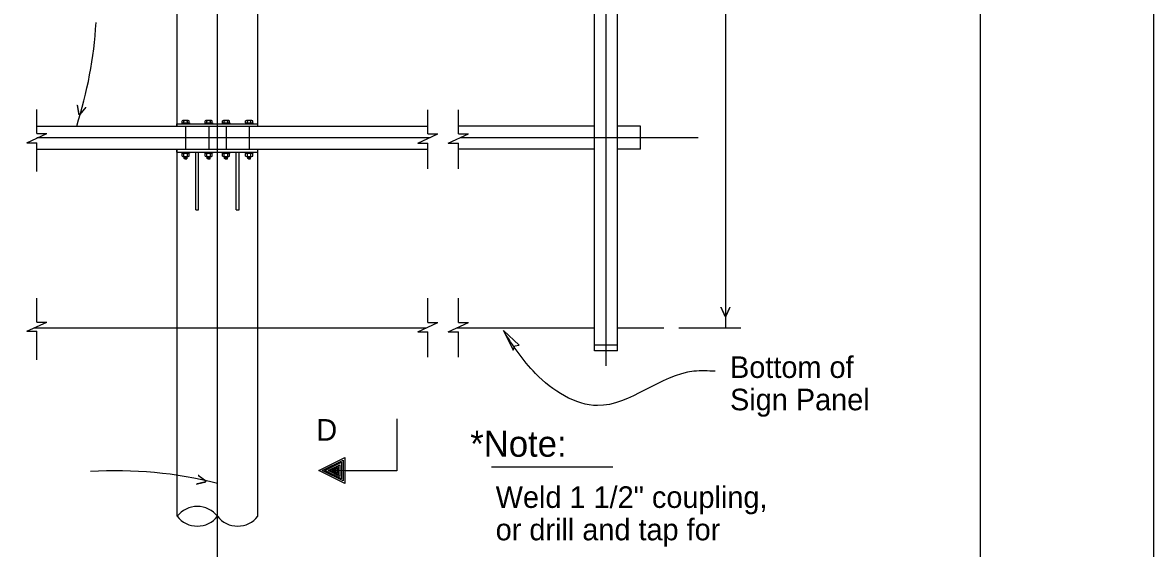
# Model space of a CAD drawing. Extents: x 0 to 2.83, y -0.03 to 1.83.
# Drawn here: x 2.152 to 2.833, y 0.378 to 0.694 of the extents above; entities that cross this region are included whole.
import ezdxf

# ---------------------------------------------------------------- set-up
doc = ezdxf.new("R2010")
doc.units = 0
for name, color, linetype in [('50', 7, 'Continuous'), ('52', 7, 'Continuous'), ('55', 7, 'Continuous'), ('57', 7, 'Continuous'), ('63', 7, 'Continuous')]:
    doc.layers.add(name, color=color, linetype=linetype)

msp = doc.modelspace()

# ---------------------------------------------------------------- linework, layer by layer
at = {"layer": '50'}
msp.add_line((2.43482, 0.4267), (2.50788, 0.4267), dxfattribs=at)
at = {"layer": '52'}
for p, q in [((2.49677, 0.4965), (2.49677, 0.99998)), ((2.51066, 0.4965), (2.51066, 0.99998)), ((2.24535, 0.63192), (2.24535, 0.86803)), ((2.29394, 0.63192), (2.29394, 0.86803)), ((2.24821, 0.63384), (2.25276, 0.63384)), ((2.24821, 0.63384), (2.24821, 0.63323)), ((2.24834, 0.63384), (2.24834, 0.63498)), ((2.25209, 0.63519), (2.24883, 0.63519)), ((2.24943, 0.63384), (2.24943, 0.63498)), ((2.25048, 0.63384), (2.25048, 0.63384)), ((2.25156, 0.63384), (2.25156, 0.635)), ((2.25263, 0.63384), (2.25263, 0.63498)), ((2.25276, 0.63384), (2.25276, 0.63323)), ((2.26214, 0.63384), (2.26669, 0.63384)), ((2.26214, 0.63384), (2.26214, 0.63323)), ((2.26228, 0.63384), (2.26228, 0.63498)), ((2.26602, 0.63519), (2.26277, 0.63519)), ((2.26336, 0.63384), (2.26336, 0.63498)), ((2.26442, 0.63384), (2.26442, 0.63384)), ((2.26549, 0.63384), (2.26549, 0.635)), ((2.26656, 0.63384), (2.26656, 0.63498)), ((2.26669, 0.63384), (2.26669, 0.63323)), ((2.27259, 0.63384), (2.27714, 0.63384)), ((2.27259, 0.63384), (2.27259, 0.63323)), ((2.27273, 0.63384), (2.27273, 0.63498)), ((2.27648, 0.63519), (2.27322, 0.63519)), ((2.27381, 0.63384), (2.27381, 0.63498)), ((2.27487, 0.63384), (2.27487, 0.63384)), ((2.27594, 0.63384), (2.27594, 0.635)), ((2.27701, 0.63384), (2.27701, 0.63498)), ((2.27714, 0.63384), (2.27714, 0.63323)), ((2.28653, 0.63384), (2.29108, 0.63384)), ((2.28653, 0.63384), (2.28653, 0.63323)), ((2.28666, 0.63384), (2.28666, 0.63498)), ((2.29041, 0.63519), (2.28715, 0.63519)), ((2.28774, 0.63384), (2.28774, 0.63498)), ((2.2888, 0.63384), (2.2888, 0.63384)), ((2.28988, 0.63384), (2.28988, 0.635)), ((2.29094, 0.63384), (2.29094, 0.63498)), ((2.29108, 0.63384), (2.29108, 0.63323)), ((2.16093, 0.63192), (2.39641, 0.63192)), ((2.24526, 0.63323), (2.29402, 0.63323)), ((2.24526, 0.63192), (2.24526, 0.63323)), ((2.24526, 0.63192), (2.29402, 0.63192)), ((2.24821, 0.63323), (2.25276, 0.63323)), ((2.25048, 0.63323), (2.25048, 0.63323)), ((2.25048, 0.63192), (2.25048, 0.61805)), ((2.26214, 0.63323), (2.26669, 0.63323)), ((2.26442, 0.63323), (2.26442, 0.63323)), ((2.26442, 0.63192), (2.26442, 0.61805)), ((2.27259, 0.63323), (2.27714, 0.63323)), ((2.27487, 0.63323), (2.27487, 0.63323)), ((2.27487, 0.63192), (2.27487, 0.61813)), ((2.28653, 0.63323), (2.29108, 0.63323)), ((2.2888, 0.63323), (2.2888, 0.63323)), ((2.2888, 0.63192), (2.2888, 0.61813)), ((2.29402, 0.63192), (2.29402, 0.63323)), ((2.49677, 0.63192), (2.41475, 0.63192)), ((2.52454, 0.63192), (2.51066, 0.63192)), ((2.52454, 0.61803), (2.52454, 0.63192)), ((2.16093, 0.61803), (2.39641, 0.61803)), ((2.24526, 0.61629), (2.24526, 0.61803)), ((2.24526, 0.61629), (2.29402, 0.61629)), ((2.24535, 0.39686), (2.24535, 0.61803)), ((2.24821, 0.61629), (2.25276, 0.61629)), ((2.24821, 0.61629), (2.24821, 0.61568)), ((2.24821, 0.61568), (2.25276, 0.61568)), ((2.24834, 0.61378), (2.24834, 0.61546)), ((2.24874, 0.61803), (2.29054, 0.61803)), ((2.24887, 0.61356), (2.25211, 0.61356)), ((2.2494, 0.61336), (2.24978, 0.61357)), ((2.2494, 0.61336), (2.25157, 0.61347)), ((2.24981, 0.61316), (2.2494, 0.61336)), ((2.2494, 0.61293), (2.24981, 0.61316)), ((2.2494, 0.61293), (2.25157, 0.61303)), ((2.24981, 0.61273), (2.2494, 0.61293)), ((2.24943, 0.61378), (2.24943, 0.61546)), ((2.24943, 0.61356), (2.24943, 0.61356)), ((2.24951, 0.61568), (2.25013, 0.61629)), ((2.24981, 0.61316), (2.25115, 0.61323)), ((2.25048, 0.61629), (2.25048, 0.61629)), ((2.25048, 0.61568), (2.25048, 0.61568)), ((2.25116, 0.61323), (2.25157, 0.61347)), ((2.25157, 0.61303), (2.25116, 0.61323)), ((2.25116, 0.6128), (2.25157, 0.61303)), ((2.25157, 0.61347), (2.2514, 0.61355)), ((2.25156, 0.61376), (2.25156, 0.61547)), ((2.25263, 0.61378), (2.25263, 0.61546)), ((2.25276, 0.61629), (2.25276, 0.61568)), ((2.25658, 0.58146), (2.25658, 0.61629)), ((2.25832, 0.58146), (2.25832, 0.61629)), ((2.26214, 0.61629), (2.26669, 0.61629)), ((2.26214, 0.61629), (2.26214, 0.61568)), ((2.26214, 0.61568), (2.26669, 0.61568)), ((2.26228, 0.61378), (2.26228, 0.61546)), ((2.26281, 0.61356), (2.26604, 0.61356)), ((2.26333, 0.61336), (2.26371, 0.61357)), ((2.26333, 0.61336), (2.2655, 0.61347)), ((2.26374, 0.61316), (2.26333, 0.61336)), ((2.26333, 0.61293), (2.26374, 0.61316)), ((2.26333, 0.61293), (2.2655, 0.61303)), ((2.26374, 0.61273), (2.26333, 0.61293)), ((2.26336, 0.61378), (2.26336, 0.61546)), ((2.26337, 0.61356), (2.26336, 0.61356)), ((2.26344, 0.61568), (2.26406, 0.61629)), ((2.26374, 0.61316), (2.26508, 0.61323)), ((2.26442, 0.61629), (2.26442, 0.61629)), ((2.26442, 0.61568), (2.26442, 0.61568)), ((2.26509, 0.61323), (2.2655, 0.61347)), ((2.2655, 0.61303), (2.26509, 0.61323)), ((2.26509, 0.6128), (2.2655, 0.61303)), ((2.2655, 0.61347), (2.26533, 0.61355)), ((2.26549, 0.61376), (2.26549, 0.61547)), ((2.26656, 0.61378), (2.26656, 0.61546)), ((2.26669, 0.61629), (2.26669, 0.61568)), ((2.27259, 0.61629), (2.27714, 0.61629)), ((2.27259, 0.61629), (2.27259, 0.61568)), ((2.27259, 0.61568), (2.27714, 0.61568)), ((2.27273, 0.61378), (2.27273, 0.61546)), ((2.27326, 0.61356), (2.27649, 0.61356)), ((2.27378, 0.61336), (2.27416, 0.61357)), ((2.27378, 0.61336), (2.27595, 0.61347)), ((2.27419, 0.61316), (2.27378, 0.61336)), ((2.27378, 0.61293), (2.27419, 0.61316)), ((2.27378, 0.61293), (2.27595, 0.61303)), ((2.27419, 0.61273), (2.27378, 0.61293)), ((2.27381, 0.61378), (2.27381, 0.61546)), ((2.27382, 0.61356), (2.27381, 0.61356)), ((2.27389, 0.61568), (2.27451, 0.61629)), ((2.27419, 0.61316), (2.27553, 0.61323)), ((2.27487, 0.61629), (2.27487, 0.61629)), ((2.27487, 0.61568), (2.27487, 0.61568)), ((2.27554, 0.61323), (2.27595, 0.61347)), ((2.27595, 0.61303), (2.27554, 0.61323)), ((2.27554, 0.6128), (2.27595, 0.61303)), ((2.27595, 0.61347), (2.27578, 0.61355)), ((2.27594, 0.61376), (2.27594, 0.61547)), ((2.27701, 0.61378), (2.27701, 0.61546)), ((2.27714, 0.61629), (2.27714, 0.61568)), ((2.28097, 0.58146), (2.28097, 0.61629)), ((2.2827, 0.58146), (2.2827, 0.61629)), ((2.28653, 0.61629), (2.29108, 0.61629)), ((2.28653, 0.61629), (2.28653, 0.61568)), ((2.28653, 0.61568), (2.29108, 0.61568)), ((2.28666, 0.61378), (2.28666, 0.61546)), ((2.28719, 0.61356), (2.29042, 0.61356)), ((2.28772, 0.61336), (2.28809, 0.61357)), ((2.28772, 0.61336), (2.28988, 0.61347)), ((2.28812, 0.61316), (2.28772, 0.61336)), ((2.28772, 0.61293), (2.28812, 0.61316)), ((2.28772, 0.61293), (2.28988, 0.61303)), ((2.28812, 0.61273), (2.28772, 0.61293)), ((2.28774, 0.61378), (2.28774, 0.61546)), ((2.28775, 0.61356), (2.28774, 0.61356)), ((2.28783, 0.61568), (2.28844, 0.61629)), ((2.28812, 0.61316), (2.28947, 0.61323)), ((2.2888, 0.61629), (2.2888, 0.61629)), ((2.2888, 0.61568), (2.2888, 0.61568)), ((2.28947, 0.61323), (2.28988, 0.61347)), ((2.28988, 0.61303), (2.28947, 0.61323)), ((2.28947, 0.6128), (2.28988, 0.61303)), ((2.28988, 0.61347), (2.28972, 0.61355)), ((2.28988, 0.61376), (2.28988, 0.61547)), ((2.29094, 0.61378), (2.29094, 0.61546)), ((2.29108, 0.61629), (2.29108, 0.61568)), ((2.29394, 0.39686), (2.29394, 0.61803)), ((2.29402, 0.61629), (2.29402, 0.61803)), ((2.49677, 0.61803), (2.41475, 0.61803)), ((2.52454, 0.61803), (2.51066, 0.61803)), ((2.2494, 0.61249), (2.24981, 0.61273)), ((2.2494, 0.61249), (2.25157, 0.6126)), ((2.25, 0.61214), (2.2494, 0.61249)), ((2.24981, 0.61273), (2.25115, 0.6128)), ((2.25, 0.61214), (2.25108, 0.61214)), ((2.25064, 0.61233), (2.25116, 0.61237)), ((2.25108, 0.61214), (2.25133, 0.61228)), ((2.25157, 0.6126), (2.25116, 0.6128)), ((2.25116, 0.61237), (2.25157, 0.6126)), ((2.25133, 0.61228), (2.25116, 0.61237)), ((2.26333, 0.61249), (2.26374, 0.61273)), ((2.26333, 0.61249), (2.2655, 0.6126)), ((2.26393, 0.61214), (2.26333, 0.61249)), ((2.26374, 0.61273), (2.26508, 0.6128)), ((2.26393, 0.61214), (2.26502, 0.61214)), ((2.26458, 0.61233), (2.26509, 0.61237)), ((2.26502, 0.61214), (2.26526, 0.61228)), ((2.2655, 0.6126), (2.26509, 0.6128)), ((2.26509, 0.61237), (2.2655, 0.6126)), ((2.26526, 0.61228), (2.26509, 0.61237)), ((2.27378, 0.61249), (2.27419, 0.61273)), ((2.27378, 0.61249), (2.27595, 0.6126)), ((2.27438, 0.61214), (2.27378, 0.61249)), ((2.27419, 0.61273), (2.27553, 0.6128)), ((2.27438, 0.61214), (2.27547, 0.61214)), ((2.27503, 0.61233), (2.27554, 0.61237)), ((2.27547, 0.61214), (2.27571, 0.61228)), ((2.27595, 0.6126), (2.27554, 0.6128)), ((2.27554, 0.61237), (2.27595, 0.6126)), ((2.27571, 0.61228), (2.27554, 0.61237)), ((2.28772, 0.61249), (2.28812, 0.61273)), ((2.28772, 0.61249), (2.28988, 0.6126)), ((2.28832, 0.61214), (2.28772, 0.61249)), ((2.28812, 0.61273), (2.28947, 0.6128)), ((2.28832, 0.61214), (2.2894, 0.61214)), ((2.28896, 0.61233), (2.28947, 0.61237)), ((2.2894, 0.61214), (2.28964, 0.61228)), ((2.28988, 0.6126), (2.28947, 0.6128)), ((2.28947, 0.61237), (2.28988, 0.6126)), ((2.28964, 0.61228), (2.28947, 0.61237)), ((2.25658, 0.58146), (2.25832, 0.58146)), ((2.28097, 0.58146), (2.2827, 0.58146)), ((2.15939, 0.5104), (2.39546, 0.5104)), ((2.4138, 0.5104), (2.49677, 0.5104)), ((2.51066, 0.5104), (2.53855, 0.5104)), ((2.51066, 0.49998), (2.49677, 0.49998)), ((2.51066, 0.4965), (2.49677, 0.4965))]:
    msp.add_line(p, q, dxfattribs=at)
for centre, radius, start, end in [((2.24889, 0.63442), 0.000782, 46.07076, 133.92924), ((2.25052, 0.63213), 0.00305, 70.02607, 110.90798), ((2.25208, 0.63441), 0.000785, 46.33676, 131.79527), ((2.26282, 0.63442), 0.000782, 46.07076, 133.92924), ((2.26445, 0.63213), 0.00305, 70.02607, 110.90798), ((2.26601, 0.63441), 0.000785, 46.33676, 131.79527), ((2.27327, 0.63442), 0.000782, 46.07076, 133.92924), ((2.2749, 0.63213), 0.00305, 70.02607, 110.90798), ((2.27646, 0.63441), 0.000785, 46.33676, 131.79527), ((2.2872, 0.63442), 0.000782, 46.07076, 133.92924), ((2.28883, 0.63213), 0.00305, 70.02607, 110.90798), ((2.2904, 0.63441), 0.000785, 46.33676, 131.79527), ((2.24889, 0.61485), 0.000813, 48.14, 131.86), ((2.24889, 0.61434), 0.000786, 226.38333, 313.61667), ((2.25052, 0.61261), 0.00305, 70.02607, 110.90798), ((2.25052, 0.61662), 0.00305, 249.09202, 289.97393), ((2.25208, 0.61485), 0.000813, 48.14, 129.98164), ((2.25208, 0.61434), 0.000783, 228.10141, 313.76656), ((2.26282, 0.61485), 0.000813, 48.14, 131.86), ((2.26282, 0.61434), 0.000786, 226.38333, 313.61667), ((2.26445, 0.61261), 0.00305, 70.02607, 110.90798), ((2.26445, 0.61662), 0.00305, 249.09202, 289.97393), ((2.26601, 0.61485), 0.000813, 48.14, 129.98164), ((2.26601, 0.61434), 0.000783, 228.10141, 313.76656), ((2.27327, 0.61485), 0.000813, 48.14, 131.86), ((2.27327, 0.61434), 0.000786, 226.38333, 313.61667), ((2.2749, 0.61261), 0.00305, 70.02607, 110.90798), ((2.2749, 0.61662), 0.00305, 249.09202, 289.97393), ((2.27646, 0.61485), 0.000813, 48.14, 129.98164), ((2.27646, 0.61434), 0.000783, 228.10141, 313.76656), ((2.2872, 0.61485), 0.000813, 48.14, 131.86), ((2.2872, 0.61434), 0.000786, 226.38333, 313.61667), ((2.28883, 0.61261), 0.00305, 70.02607, 110.90798), ((2.28883, 0.61662), 0.00305, 249.09202, 289.97393), ((2.2904, 0.61485), 0.000813, 48.14, 129.98164), ((2.2904, 0.61434), 0.000783, 228.10141, 313.76656), ((2.25753, 0.38736), 0.01543, 38.02443, 141.97557), ((2.25753, 0.40636), 0.01543, 218.02443, 321.97557), ((2.28183, 0.40636), 0.01543, 218.02443, 321.97557)]:
    msp.add_arc(centre, radius, start, end, dxfattribs=at)
at = {"layer": '55'}
for p, q in [((2.26964, 0.36934), (2.26964, 1.09235)), ((2.50371, 0.48748), (2.50371, 1.09235)), ((2.5758, 0.5104), (2.5758, 1.00344)), ((2.16093, 0.62743), (2.16093, 0.64184)), ((2.39641, 0.62715), (2.39641, 0.64168)), ((2.41475, 0.62715), (2.41475, 0.64168)), ((2.15486, 0.62185), (2.16699, 0.62743)), ((2.16093, 0.62743), (2.16699, 0.62743)), ((2.39034, 0.62157), (2.40247, 0.62715)), ((2.39641, 0.62715), (2.40247, 0.62715)), ((2.40868, 0.62157), (2.42082, 0.62715)), ((2.41475, 0.62715), (2.42082, 0.62715)), ((2.15486, 0.62185), (2.16093, 0.62185)), ((2.16093, 0.62498), (2.39774, 0.62498)), ((2.16093, 0.60458), (2.16093, 0.62185)), ((2.39034, 0.62157), (2.39641, 0.62157)), ((2.39641, 0.60625), (2.39641, 0.62157)), ((2.40868, 0.62157), (2.41475, 0.62157)), ((2.41475, 0.60625), (2.41475, 0.62157)), ((2.41608, 0.62498), (2.55918, 0.62498)), ((2.16093, 0.51389), (2.16093, 0.52831)), ((2.39641, 0.51362), (2.39641, 0.52816)), ((2.41475, 0.51362), (2.41475, 0.52816)), ((2.15486, 0.50832), (2.16699, 0.51389)), ((2.16093, 0.51389), (2.16699, 0.51389)), ((2.39034, 0.50805), (2.40247, 0.51362)), ((2.39641, 0.51362), (2.40247, 0.51362)), ((2.40868, 0.50805), (2.42082, 0.51362)), ((2.41475, 0.51362), (2.42082, 0.51362)), ((2.15486, 0.50832), (2.16093, 0.50832)), ((2.16093, 0.49105), (2.16093, 0.50832)), ((2.39034, 0.50805), (2.39641, 0.50805)), ((2.39641, 0.49273), (2.39641, 0.50805)), ((2.40868, 0.50805), (2.41475, 0.50805)), ((2.41475, 0.49273), (2.41475, 0.50805)), ((2.54758, 0.5104), (2.58497, 0.5104))]:
    msp.add_line(p, q, dxfattribs=at)
msp.add_lwpolyline([(2.44186, 0.50871), (2.44775, 0.49688), (2.44874, 0.49952), (2.45148, 0.49987)], close=True, dxfattribs=at)
msp.add_lwpolyline([(2.37771, 0.45558), (2.37771, 0.42433), (2.34646, 0.42433), (2.34646, 0.41661), (2.33083, 0.42442), (2.34646, 0.43223), (2.34646, 0.42445), (2.34529, 0.42433), (2.34529, 0.41819), (2.33279, 0.42444), (2.34529, 0.43069), (2.34529, 0.42445), (2.34436, 0.42433), (2.34436, 0.41946), (2.33436, 0.42446), (2.34436, 0.42946), (2.34436, 0.42445), (2.34343, 0.42433), (2.34343, 0.42087), (2.33638, 0.4244), (2.34343, 0.42792), (2.34343, 0.42445), (2.34245, 0.42433), (2.34245, 0.4219), (2.33749, 0.42439), (2.34245, 0.42687), (2.34245, 0.42445), (2.34188, 0.42433), (2.34188, 0.42293), (2.33899, 0.42438), (2.34188, 0.42582), (2.34188, 0.42445), (2.34133, 0.42433), (2.34133, 0.42381), (2.34025, 0.42434), (2.34133, 0.42488), (2.34133, 0.42445)], dxfattribs=at)
for centre, radius, start, end in [((1.94302, 0.70959), 0.25404, 342.20219, 356.5355), ((2.20909, 0.18037), 0.24391, 75.62649, 93.73538)]:
    msp.add_arc(centre, radius, start, end, dxfattribs=at)
msp.add_spline([(2.56949, 0.48419), (2.5566, 0.48419), (2.49858, 0.46355), (2.46119, 0.4829), (2.44186, 0.50871)], degree=3, dxfattribs=at)
at = {"layer": '63'}
msp.add_line((2.83333, 1.83333), (2.83333, 0), dxfattribs=at)
msp.add_lwpolyline([(2.72918, 1.77077), (0.10418, 1.77077), (0.10418, 0.06244), (2.72918, 0.06244)], close=True, dxfattribs=at)

# ---------------------------------------------------------------- texts
at = {"layer": '55'}
for rotation, p in [(255.19855, (2.18403, 0.64563)), (348.62531, (2.25603, 0.41496))]:
    msp.add_text('>', height=0.00868, rotation=rotation, dxfattribs=at).set_placement(p)
at = {"layer": '57'}
msp.add_text('>', height=0.00868, rotation=270, dxfattribs=at).set_placement((2.57147, 0.52342))
for s, height, p in [('Bottom of', 0.013, (2.57838, 0.4802)), ('Sign Panel', 0.013, (2.57838, 0.4607)), ('D', 0.013, (2.32922, 0.44243)), ('*Note:', 0.015625, (2.42191, 0.43275)), ('Weld 1 1/2" coupling,', 0.013, (2.43724, 0.40191)), ('or drill and tap for', 0.013, (2.43724, 0.3824))]:
    msp.add_text(s, height=height, dxfattribs=at).set_placement(p)

doc.saveas('drawing.dxf')
